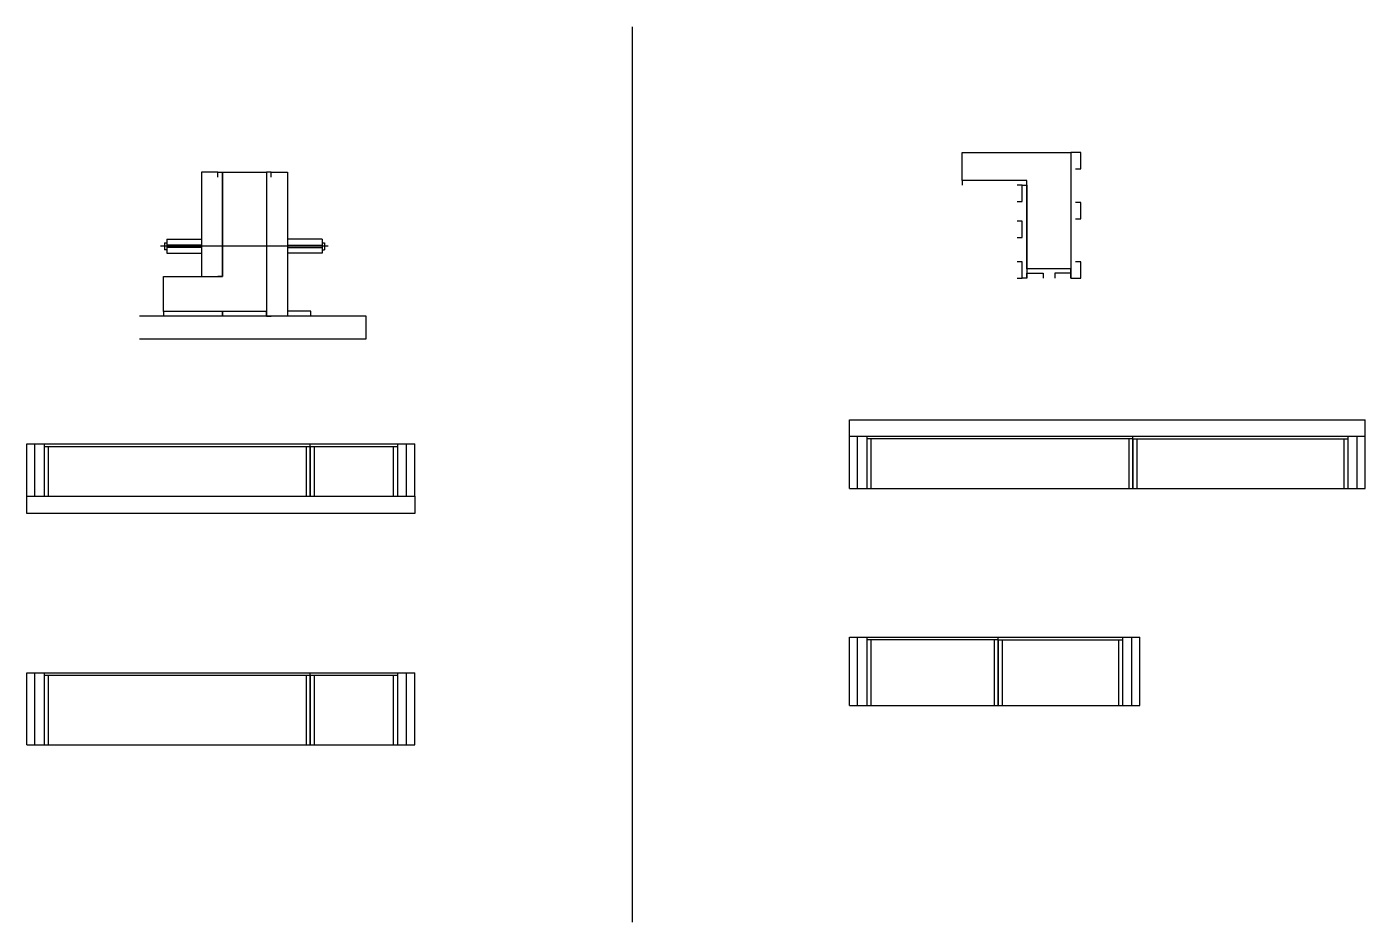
# Model space of a CAD drawing. Header units: metres. Extents: x 1696 to 2848, y 10408 to 11179.
import ezdxf

# ---------------------------------------------------------------- set-up
doc = ezdxf.new("R2010")
doc.units = ezdxf.units.M
for name, color, linetype in [('barrote', 7, 'Continuous'), ('CONCRETO', 7, 'Continuous'), ('COTA', 7, 'Continuous'), ('Madeira', 7, 'Continuous'), ('Painéis', 7, 'Continuous'), ('SARR_2.2x7', 7, 'Continuous'), ('SARR_3.5x7', 7, 'Continuous'), ('TENSOR', 7, 'Continuous')]:
    doc.layers.add(name, color=color, linetype=linetype)

msp = doc.modelspace()

# ---------------------------------------------------------------- linework, layer by layer
at = {"color": 7, "lineweight": 25}
for p, q in [((1816.5, 10995.6), (1816.5, 10983.6)), ((1816.5, 10995.6), (1846.5, 10995.6)), ((1950.5, 10995.6), (1920.5, 10995.6)), ((1950.5, 10995.6), (1950.5, 10983.6)), ((1814.5, 10992.6), (1814.5, 10986.6)), ((1814.5, 10992.6), (1816.5, 10992.6)), ((1816.5, 10986.6), (1814.5, 10986.6)), ((1846.5, 10990.6), (1816.5, 10990.6)), ((1846.5, 10988.6), (1816.5, 10988.6)), ((1816.5, 10983.6), (1846.5, 10983.6)), ((1920.5, 10990.6), (1950.5, 10990.6)), ((1920.5, 10988.6), (1950.5, 10988.6)), ((1950.5, 10983.6), (1920.5, 10983.6)), ((1950.5, 10992.6), (1952.5, 10992.6)), ((1950.5, 10986.6), (1952.5, 10986.6)), ((1952.5, 10992.6), (1952.5, 10986.6))]:
    msp.add_line(p, q, dxfattribs=at)
at = {"layer": 'barrote', "color": 7, "lineweight": 25}
msp.add_lwpolyline([(1793, 10909.9), (1988.2, 10909.9), (1988.2, 10929.5), (1793, 10929.5)], dxfattribs=at)
at = {"layer": 'CONCRETO', "color": 7, "lineweight": 25}
for points in [[(2501.4, 11046.2), (2501.4, 11070.2), (2595, 11070.2), (2595, 11070.2), (2595, 11070.2), (2595, 10970.2), (2557, 10970.2), (2557, 11046.2)], [(1864.5, 11053.5), (1902.5, 11053.5), (1902.5, 11029.5), (1902.5, 11029.5), (1902.5, 10933.5), (1813.7, 10933.5), (1813.7, 10963.5), (1864.5, 10963.5), (1864.5, 11053.5)]]:
    msp.add_lwpolyline(points, dxfattribs=at)
at = {"layer": 'COTA', "color": 7, "lineweight": 25}
for p, q in [((2217.3, 11178.5), (2217.3, 10407.8)), ((2404.3, 10826.1), (2404.3, 10840.1)), ((2404.3, 10840.1), (2848.3, 10840.1)), ((2848.3, 10826.1), (2848.3, 10840.1)), ((1696.1, 10759.5), (1696.1, 10774.5)), ((2030.1, 10774.5), (2030.1, 10759.5)), ((2030.1, 10759.5), (1696.1, 10759.5))]:
    msp.add_line(p, q, dxfattribs=at)
at = {"layer": 'Madeira', "color": 7, "lineweight": 25}
for points in [[(2599, 11056.2), (2603.4, 11056.2), (2603.4, 11070.2), (2599, 11070.2)], [(1860.5, 11049.1), (1860.5, 11053.5), (1846.5, 11053.5), (1846.5, 11049.1)], [(1860.5, 11053.5), (1846.5, 11053.5), (1846.5, 10963.5), (1860.5, 10963.5)], [(1906.5, 11049.1), (1906.5, 11053.5), (1920.5, 11053.5), (1920.5, 11049.1)], [(1906.5, 11053.5), (1920.5, 11053.5), (1920.5, 10929.5), (1906.5, 10929.5)], [(2548.6, 11028.2), (2553, 11028.2), (2553, 11042.2), (2548.6, 11042.2)], [(2599, 11013.2), (2603.4, 11013.2), (2603.4, 11027.2), (2599, 11027.2)], [(2548.6, 10997.2), (2553, 10997.2), (2553, 11011.2), (2548.6, 11011.2)], [(2548.6, 10962.2), (2553, 10962.2), (2553, 10976.2), (2548.6, 10976.2)], [(2599, 10962.2), (2603.4, 10962.2), (2603.4, 10976.2), (2599, 10976.2)], [(2557, 10962.2), (2557, 10966.6), (2571, 10966.6), (2571, 10962.2)], [(2595, 10962.2), (2595, 10966.6), (2581, 10966.6), (2581, 10962.2)], [(1940.5, 10929.5), (1940.5, 10933.9), (1920.5, 10933.9), (1920.5, 10929.5)]]:
    msp.add_lwpolyline(points, dxfattribs=at)
at = {"layer": 'Painéis', "color": 7, "lineweight": 25}
for p, q in [((2404.3, 10826.1), (2848.3, 10826.1)), ((2404.3, 10781.1), (2404.3, 10826.1)), ((2648.3, 10781.1), (2648.3, 10826.1)), ((2848.3, 10781.1), (2848.3, 10826.1)), ((1696.1, 10819.5), (2030.1, 10819.5)), ((1696.1, 10774.5), (1696.1, 10819.5)), ((1940.1, 10774.5), (1940.1, 10819.5)), ((2030.1, 10774.5), (2030.1, 10819.5)), ((1696.1, 10774.5), (2030.1, 10774.5)), ((2404.3, 10781.1), (2848.3, 10781.1)), ((2404.3, 10653.2), (2654.3, 10653.2)), ((2404.3, 10594.2), (2404.3, 10653.2)), ((2532.3, 10594.2), (2532.3, 10653.2)), ((2654.3, 10594.2), (2654.3, 10653.2)), ((1696.1, 10622.6), (2030.1, 10622.6)), ((1696.1, 10560.6), (1696.1, 10622.6)), ((1940.1, 10560.6), (1940.1, 10622.6)), ((2030.1, 10560.6), (2030.1, 10622.6)), ((2404.3, 10594.2), (2654.3, 10594.2)), ((1696.1, 10560.6), (2030.1, 10560.6))]:
    msp.add_line(p, q, dxfattribs=at)
for points in [[(2599, 11070.2), (2595, 11070.2), (2595, 10962.2), (2599, 10962.2)], [(1860.5, 11053.5), (1864.5, 11053.5), (1864.5, 10963.5), (1860.5, 10963.5)], [(1906.5, 11053.5), (1902.5, 11053.5), (1902.5, 10929.5), (1906.5, 10929.5)], [(2557, 11042.2), (2557, 11046.2), (2501.4, 11046.2), (2501.4, 11042.2)], [(2553, 11042.2), (2557, 11042.2), (2557, 10962.2), (2553, 10962.2)], [(2595, 10966.6), (2595, 10970.2), (2557, 10970.2), (2557, 10966.6)], [(1864.5, 10929.5), (1864.5, 10933.5), (1813.7, 10933.5), (1813.7, 10929.5)], [(1902.5, 10929.5), (1902.5, 10933.5), (1864.5, 10933.5), (1864.5, 10929.5)]]:
    msp.add_lwpolyline(points, dxfattribs=at)
at = {"layer": 'SARR_2.2x7', "color": 7, "lineweight": 25}
for p, q in [((2411.3, 10781.1), (2411.3, 10826.1)), ((2648.3, 10823.9), (2419.3, 10823.9)), ((2648.3, 10823.9), (2833.3, 10823.9)), ((2841.3, 10781.1), (2841.3, 10826.1)), ((1703.1, 10774.5), (1703.1, 10819.5)), ((1711.1, 10817.3), (1940.1, 10817.3)), ((1940.1, 10817.3), (2015.1, 10817.3)), ((2023.1, 10774.5), (2023.1, 10819.5)), ((2411.3, 10594.2), (2411.3, 10653.2)), ((2532.3, 10651), (2419.3, 10651)), ((2532.3, 10651), (2639.3, 10651)), ((2647.3, 10594.2), (2647.3, 10653.2)), ((1703.1, 10560.6), (1703.1, 10622.6)), ((1711.1, 10620.4), (1940.1, 10620.4)), ((1940.1, 10620.4), (2015.1, 10620.4)), ((2023.1, 10560.6), (2023.1, 10622.6))]:
    msp.add_line(p, q, dxfattribs=at)
at = {"layer": 'SARR_3.5x7', "color": 7, "lineweight": 25}
for p, q in [((2419.3, 10826.1), (2419.3, 10781.1)), ((2422.8, 10823.9), (2422.8, 10781.1)), ((2644.8, 10823.9), (2644.8, 10781.1)), ((2648.3, 10823.9), (2648.3, 10781.1)), ((2651.8, 10823.9), (2651.8, 10781.1)), ((2829.8, 10823.9), (2829.8, 10781.1)), ((2833.3, 10826.1), (2833.3, 10781.1)), ((1711.1, 10819.5), (1711.1, 10774.5)), ((1714.6, 10817.3), (1714.6, 10774.5)), ((1936.6, 10817.3), (1936.6, 10774.5)), ((1940.1, 10817.3), (1940.1, 10774.5)), ((1943.6, 10817.3), (1943.6, 10774.5)), ((2011.6, 10817.3), (2011.6, 10774.5)), ((2015.1, 10819.5), (2015.1, 10774.5)), ((1711.1, 10774.5), (1714.6, 10774.5)), ((1936.6, 10774.5), (1940.1, 10774.5)), ((1940.1, 10774.5), (1943.6, 10774.5)), ((2011.6, 10774.5), (2015.1, 10774.5)), ((2419.3, 10653.2), (2419.3, 10594.2)), ((2422.8, 10651), (2422.8, 10594.2)), ((2528.8, 10651), (2528.8, 10594.2)), ((2532.3, 10651), (2532.3, 10594.2)), ((2535.8, 10651), (2535.8, 10594.2)), ((2635.8, 10651), (2635.8, 10594.2)), ((2639.3, 10653.2), (2639.3, 10594.2)), ((1711.1, 10622.6), (1711.1, 10560.6)), ((1714.6, 10620.4), (1714.6, 10560.6)), ((1936.6, 10620.4), (1936.6, 10560.6)), ((1940.1, 10620.4), (1940.1, 10560.6)), ((1943.6, 10620.4), (1943.6, 10560.6)), ((2011.6, 10620.4), (2011.6, 10560.6)), ((2015.1, 10622.6), (2015.1, 10560.6)), ((1711.1, 10560.6), (1714.6, 10560.6)), ((1936.6, 10560.6), (1940.1, 10560.6)), ((1940.1, 10560.6), (1943.6, 10560.6)), ((2011.6, 10560.6), (2015.1, 10560.6))]:
    msp.add_line(p, q, dxfattribs=at)
at = {"layer": 'TENSOR', "color": 7, "lineweight": 25}
msp.add_line((1955.5, 10989.6), (1811.2, 10989.6), dxfattribs=at)

doc.saveas('drawing.dxf')
